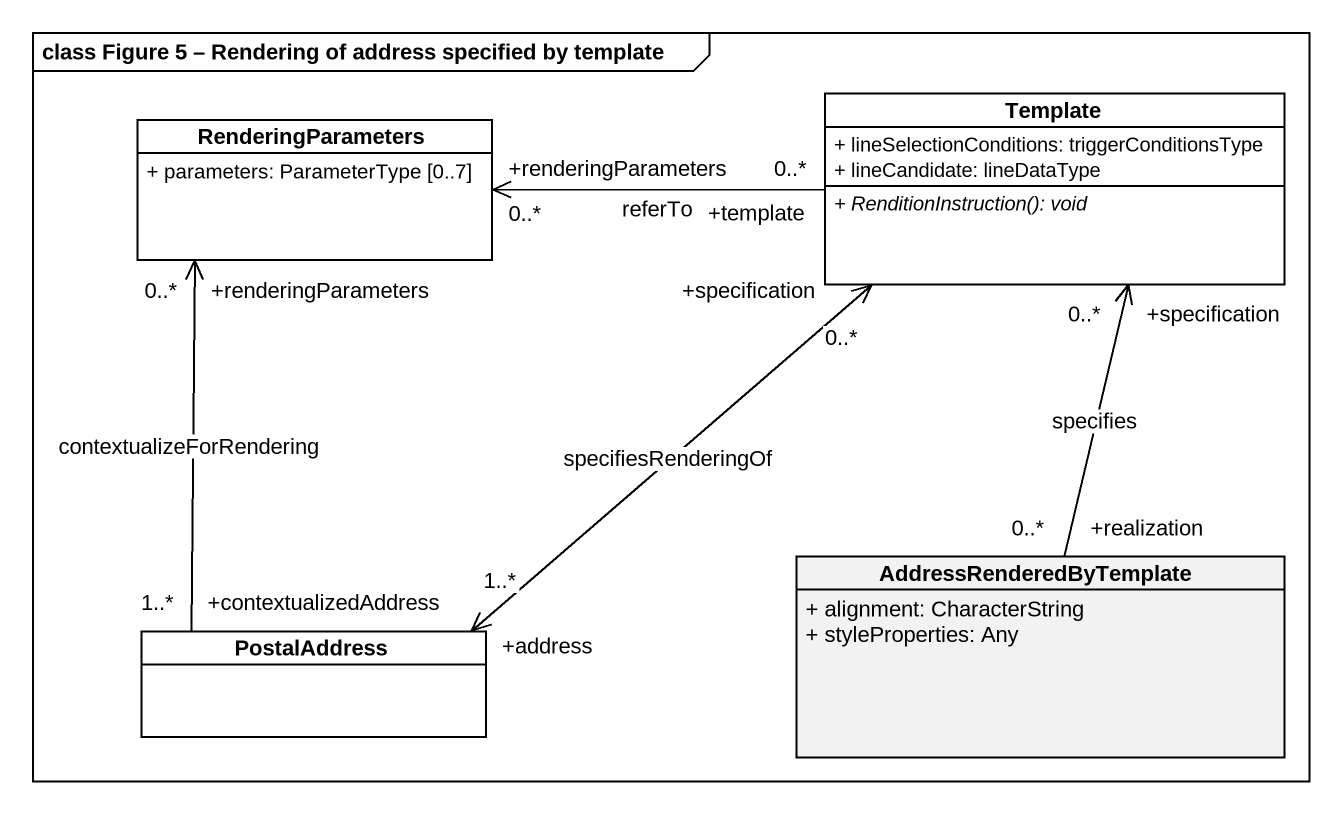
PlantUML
@startuml
mainframe class Figure 5 – Rendering of address specified by template
hide circle
hide empty members
skinparam classAttributeIconSize 0
class Template #FFFFFF {
  + lineSelectionConditions: triggerConditionsType
  + lineCandidate: lineDataType
  {abstract} + RenditionInstruction(): void
}
class RenderingParameters #FFFFFF {
  + parameters: ParameterType [0..7]
}
class AddressRenderedByTemplate {
  + alignment: CharacterString
  + styleProperties: Any
}
class PostalAddress #FFFFFF
Template "+specification\n0..*" <-- "+realization\n0..*" AddressRenderedByTemplate : specifies
RenderingParameters "+renderingParameters\n0..*" <-right- "+template\n0..*" Template : referTo
RenderingParameters "+renderingParameters\n0..*" <-- "+contextualizedAddress\n1..*" PostalAddress : contextualizeForRendering
PostalAddress "+address\n1..*" <-up-> "+specification\n0..*" Template : specifiesRenderingOf
@enduml
